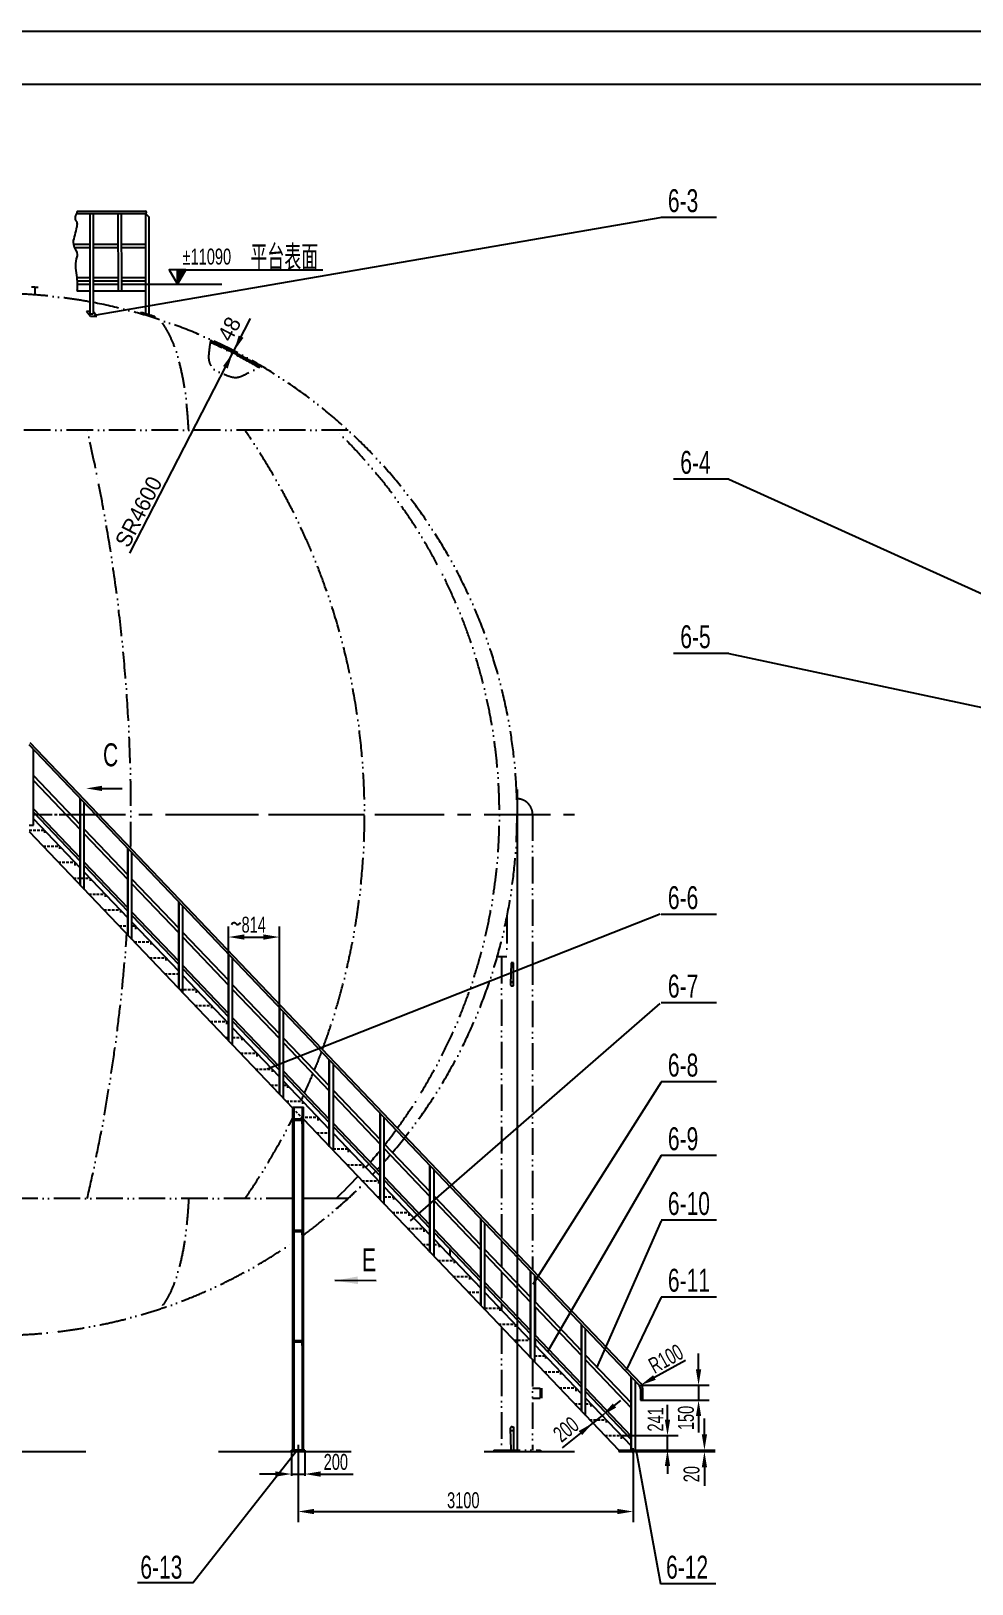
# Model space of a CAD drawing. Header units: millimetres. Extents: x 498745 to 743872, y 17439 to 118325.
# Drawn here: x 655486 to 663460, y 74960 to 88120 of the extents above; entities that cross this region are included whole.
import ezdxf

# ---------------------------------------------------------------- set-up
doc = ezdxf.new("R2010")
doc.units = ezdxf.units.MM
doc.header["$LTSCALE"] = 45
for name, pattern in [('CENTER', [2, 1.25, -0.25, 0.25, -0.25]), ('DASHED', [0.75, 0.5, -0.25]), ('DIVIDE-S', [16, 10, -2, 0, -2, 0, -2]), ('HIDDEN-S', [3, 2, -1])]:
    doc.linetypes.add(name, pattern=pattern)
doc.styles.add('HGCAD', font='HGCAD.SHX', dxfattribs={"width": 0.75, "bigfont": 'HGCADHZ.SHX'})

msp = doc.modelspace()

# ---------------------------------------------------------------- hatches: boundary and pattern name
at = {"ltscale": 2}
h = msp.add_hatch(dxfattribs=at)
h.set_pattern_fill('ANSI37', color=256, scale=0.5625, style=0)
h.set_pattern_definition([(45, (-170839.2852, -6675.872), (-1.262848517, 1.262848517), []), (135, (-170839.2852, -6675.872), (-1.262848517, -1.262848517), [])])
h.paths.add_polyline_path([(656796.5, 86096.75), (656726.16, 86096.75), (656726.16, 85974.9)])
at = {"linetype": 'DIVIDE-S', "ltscale": 0.5}
h = msp.add_hatch(dxfattribs=at)
h.set_pattern_fill('ANSI31', color=3, scale=3.295125, style=0)
h.set_pattern_definition([(45, (646334.999, 64404.434), (-7.3977666, 7.3977666), [])])
edge = h.paths.add_edge_path()
edge.add_spline(control_points=[(657009.35, 85504.4), (657007.43, 85497.12), (657005.71, 85489.78), (657004.23, 85482.4)], knot_values=[272.09038612, 272.09038612, 272.09038612, 272.09038612, 340.61471585, 340.61471585, 340.61471585, 340.61471585], degree=3, periodic=0)
edge.add_arc((655189.24, 81481.53), 4393.31, 62.684037, 65.59869, ccw=False)
edge.add_line((657205.32, 85384.93), (657215.49, 85404.62))
edge.add_arc((655189.24, 81481.53), 4415.47, 62.684037, 65.656092)
edge = h.paths.add_edge_path()
edge.add_line((657215.49, 85404.62), (657205.32, 85384.93))
edge.add_arc((655189.24, 81481.53), 4393.31, 59.450436, 62.684037, ccw=False)
edge.add_spline(control_points=[(657422.29, 85265), (657426.82, 85266.79), (657435.24, 85270.23), (657443.67, 85273.99), (657447.53, 85275.79)], knot_values=[2332.26848064, 2332.26848064, 2332.26848064, 2332.26848064, 2376.55893876, 2414.37880272, 2414.37880272, 2414.37880272, 2414.37880272], degree=3, periodic=0)
edge.add_arc((655189.24, 81481.53), 4415.47, 59.239504, 62.684037)

# ---------------------------------------------------------------- linework, layer by layer
at = {"color": 7, "ltscale": 2}
msp.add_line((647143.36, 88120.11), (684943.36, 88120.11), dxfattribs=at)
at = {"color": 4, "ltscale": 2}
for p, q in [((648268.36, 87670.11), (684493.36, 87670.11)), ((655869.82, 86574.67), (656454.87, 86574.67)), ((655877.77, 86592.67), (656454.87, 86592.67)), ((655984.74, 86574.67), (655984.74, 85723.32)), ((656012.86, 86574.67), (656012.86, 85723.32)), ((656222.5, 86575.34), (656222.92, 85918.34)), ((656250.62, 86575.35), (656251.04, 85918.35)), ((656454.87, 86574.67), (656454.87, 85723.32)), ((656454.87, 86574.67), (656482.99, 86545.47)), ((656482.99, 86545.47), (656482.99, 85716.13)), ((661295.3, 86540.27), (660825.84, 86540.27)), ((655984.74, 86310.91), (655844.23, 86311)), ((655984.74, 86282.79), (655855.05, 86282.87)), ((656222.66, 86310.76), (656012.86, 86310.9)), ((656222.68, 86282.64), (656012.86, 86282.77)), ((656454.87, 86310.61), (656250.79, 86310.74)), ((656454.85, 86282.49), (656250.81, 86282.62)), ((655873.26, 86030.17), (655984.74, 86030.17)), ((655876.42, 86002.05), (655984.74, 86002.05)), ((655877.77, 85973.92), (655984.74, 85973.92)), ((656012.86, 86030.17), (656222.84, 86030.17)), ((656012.86, 86002.05), (656222.86, 86002.05)), ((656012.86, 85973.92), (656222.88, 85973.92)), ((656250.97, 86030.17), (656454.87, 86030.17)), ((656250.99, 86002.05), (656454.87, 86002.05)), ((656251.01, 85973.92), (656454.87, 85973.92)), ((655874.78, 85917.67), (655984.74, 85917.67)), ((656012.86, 85917.67), (656454.87, 85917.67)), ((655955.95, 85747.24), (655984.74, 85749.15)), ((655955.95, 85747.24), (655989.87, 85703.66)), ((655984.74, 85723.32), (656012.86, 85723.32)), ((655989.87, 85703.66), (656042.66, 85703.66)), ((656042.66, 85703.66), (656012.86, 85744.46)), ((656416.87, 85735.35), (656414.1, 85724.44)), ((656535.9, 85699.94), (656533.01, 85689.06)), ((661400.34, 84322.92), (660930.88, 84322.92)), ((661400.34, 82844.82), (660930.88, 82844.82)), ((655467.25, 82073.83), (660634.82, 76650.65)), ((655474.96, 82091.83), (660652.82, 76657.85)), ((655505.93, 81391.53), (655505.93, 82033.24)), ((655505.93, 81809.96), (655901.76, 81394.55)), ((655505.93, 81769.19), (655901.76, 81353.78)), ((655901.76, 80882.68), (655901.76, 81617.83)), ((655904.57, 80879.72), (655904.57, 81614.88)), ((656088.34, 81701.47), (656256.99, 81701.47)), ((655505.93, 81528.71), (655901.76, 81113.3)), ((655505.93, 81500.59), (655901.76, 81085.18)), ((655937.2, 80845.49), (655937.2, 81580.64)), ((655470.49, 81391.53), (655505.93, 81391.53)), ((655470.49, 81335.28), (657703.62, 78991.69)), ((655505.93, 81444.86), (655901.76, 81029.45)), ((655937.2, 81357.36), (656305.8, 80970.52)), ((655937.2, 81316.59), (656305.8, 80929.75)), ((655856.9, 81076.53), (655856.9, 81048.4)), ((655937.2, 81076.11), (656305.8, 80689.27)), ((656305.8, 80458.65), (656305.8, 81193.8)), ((656308.62, 80455.69), (656308.62, 81190.85)), ((656341.24, 80421.46), (656341.24, 81156.61)), ((655937.2, 81047.99), (656305.8, 80661.15)), ((655937.2, 80992.26), (656305.8, 80605.42)), ((656341.24, 80933.33), (656737.07, 80517.92)), ((656341.24, 80892.56), (656737.07, 80477.15)), ((656737.07, 80006.04), (656737.07, 80741.2)), ((656739.88, 80003.09), (656739.88, 80738.25)), ((656772.51, 79968.85), (656772.51, 80704.01)), ((656341.24, 80652.08), (656737.07, 80236.67)), ((656341.24, 80623.96), (656737.07, 80208.54)), ((656341.24, 80568.23), (656737.07, 80152.82)), ((661295.3, 80633.28), (660825.84, 80633.28)), ((656371.45, 80536.53), (656371.45, 80508.4)), ((656772.51, 80480.73), (657158.95, 80075.18)), ((656772.51, 80439.96), (657158.95, 80034.41)), ((657158.95, 79563.3), (657158.95, 80298.45)), ((657161.76, 79560.35), (657161.76, 80295.5)), ((656772.51, 80199.48), (657158.95, 79793.93)), ((656772.51, 80171.35), (657158.95, 79765.8)), ((657194.38, 79526.11), (657194.38, 80261.26)), ((656772.51, 80115.63), (657158.95, 79710.07)), ((657194.38, 80037.99), (657590.22, 79622.57)), ((656886, 79996.53), (656886, 79968.4)), ((657194.38, 79997.22), (657590.22, 79581.8)), ((657194.38, 79756.74), (657590.22, 79341.32)), ((657590.22, 79110.7), (657590.22, 79845.85)), ((657593.03, 79107.75), (657593.03, 79842.9)), ((657625.65, 79073.51), (657625.65, 79808.66)), ((661295.3, 79883.85), (660825.84, 79883.85)), ((657194.38, 79728.61), (657590.22, 79313.2)), ((657194.38, 79672.88), (657590.22, 79257.47)), ((657625.65, 79585.38), (658012.09, 79179.83)), ((657625.65, 79544.61), (658012.09, 79139.06)), ((657400.54, 79456.53), (657400.54, 79428.4)), ((658012.09, 78870.46), (658012.09, 79403.11)), ((658014.9, 78867.5), (658014.9, 79400.16)), ((658047.53, 78833.27), (658047.53, 79365.92)), ((657625.65, 79304.13), (658012.09, 78898.58)), ((657625.65, 79276.01), (658012.09, 78870.46)), ((657625.65, 79220.28), (658012.09, 78814.73)), ((658047.53, 79142.64), (658443.36, 78727.23)), ((658047.53, 79101.87), (658443.36, 78686.46)), ((661295.3, 79214.5), (660825.84, 79214.5)), ((657703.62, 76092.78), (657703.62, 79000.95)), ((657703.62, 79000.95), (657793.62, 79000.95)), ((657713.6, 79000.95), (657713.6, 78897.24)), ((657783.64, 79000.95), (657783.64, 78897.24)), ((657793.62, 76092.78), (657793.62, 79000.95)), ((657713.6, 78897.24), (657713.6, 77487.78)), ((657783.64, 78897.24), (657783.64, 77487.78)), ((657793.62, 78897.24), (660465.89, 76092.78)), ((657915.09, 78916.53), (657915.09, 78888.4)), ((658012.09, 78667.96), (658012.09, 78870.46)), ((658014.9, 78665), (658014.9, 78867.5)), ((658047.53, 78861.39), (658443.36, 78445.98)), ((658047.53, 78833.27), (658443.36, 78417.85)), ((658047.53, 78630.77), (658047.53, 78833.27)), ((658443.36, 78215.35), (658443.36, 78950.51)), ((658446.17, 78212.4), (658446.17, 78947.56)), ((658478.8, 78178.16), (658478.8, 78913.32)), ((658047.53, 78777.54), (658443.36, 78362.13)), ((658172.36, 78646.53), (658172.36, 78618.4)), ((658478.8, 78690.04), (658865.23, 78284.49)), ((658478.8, 78649.27), (658865.23, 78243.72)), ((661295.3, 78590.36), (660825.84, 78590.36)), ((658301, 78511.53), (658301, 78483.4)), ((658301, 78511.53), (658301, 78483.4)), ((658301, 78511.53), (658301, 78483.4)), ((658865.23, 77772.61), (658865.23, 78507.77)), ((658868.05, 77769.66), (658868.05, 78504.81)), ((658900.67, 77735.42), (658900.67, 78470.57)), ((658478.8, 78408.79), (658865.23, 78003.24)), ((658478.8, 78380.66), (658865.23, 77975.11)), ((658478.8, 78324.94), (658865.23, 77919.38)), ((658900.67, 78247.3), (659296.5, 77831.88)), ((658900.67, 78206.53), (659296.5, 77791.11)), ((658686.91, 78106.53), (658686.91, 78078.4)), ((658686.91, 78106.53), (658686.91, 78078.4)), ((659296.5, 77320.01), (659296.5, 78055.16)), ((659299.32, 77317.06), (659299.32, 78052.21)), ((658815.55, 77971.53), (658815.55, 77943.4)), ((658815.55, 77971.53), (658815.55, 77943.4)), ((658900.67, 77966.05), (659296.5, 77550.63)), ((658900.67, 77937.92), (659296.5, 77522.51)), ((659331.94, 77282.82), (659331.94, 78017.97)), ((661295.3, 78041.48), (660825.84, 78041.48)), ((658900.67, 77882.19), (659296.5, 77466.78)), ((659331.94, 77794.69), (659718.38, 77389.14)), ((659331.94, 77753.92), (659718.38, 77348.37)), ((658410.3, 77528.95), (658060.98, 77530.01)), ((659201.46, 77566.53), (659201.46, 77538.4)), ((659201.46, 77566.53), (659201.46, 77538.4)), ((659718.38, 76877.27), (659718.38, 77612.42)), ((659721.19, 76874.32), (659721.19, 77609.47)), ((659753.82, 76840.08), (659753.82, 77575.23)), ((659756.74, 77572.16), (659756.74, 77348.88)), ((657713.6, 77487.78), (657713.6, 76092.78)), ((657783.64, 77487.78), (657783.64, 76092.78)), ((659331.94, 77513.44), (659718.38, 77107.89)), ((659331.94, 77485.32), (659718.38, 77079.77)), ((659331.94, 77429.59), (659718.38, 77024.04)), ((661295.3, 77391.27), (660825.84, 77391.27)), ((659753.82, 77351.95), (660149.65, 76936.54)), ((659753.82, 77311.18), (660149.65, 76895.77)), ((659756.74, 77308.11), (659756.74, 77067.63)), ((660149.65, 76424.67), (660149.65, 77159.82)), ((660152.46, 76421.71), (660152.46, 77156.87)), ((660185.08, 76387.47), (660185.08, 77122.63)), ((659716.01, 77026.53), (659716.01, 76998.4)), ((659716.01, 77026.53), (659716.01, 76998.4)), ((659753.82, 77070.7), (660149.65, 76655.29)), ((659753.82, 77042.58), (660149.65, 76627.17)), ((659756.74, 77039.51), (659756.74, 76983.78)), ((659753.82, 76986.85), (660149.65, 76571.44)), ((660185.08, 76899.35), (660571.52, 76493.8)), ((660185.08, 76858.58), (660571.52, 76453.03)), ((660101.92, 76621.53), (660101.92, 76593.4)), ((660101.92, 76621.53), (660101.92, 76593.4)), ((660185.08, 76618.1), (660571.52, 76212.55)), ((660571.52, 76092.78), (660571.52, 76717.08)), ((660574.33, 76092.78), (660574.33, 76714.12)), ((660606.96, 76092.78), (660606.96, 76679.89)), ((660650.35, 76611.84), (660650.35, 76516.63)), ((660668.35, 76619.05), (660668.35, 76516.63)), ((660185.08, 76589.97), (660571.52, 76184.42)), ((660185.08, 76534.25), (660571.52, 76128.7)), ((660650.35, 76516.63), (660668.35, 76516.63)), ((660339.52, 76398.24), (660157.31, 76251.04)), ((660487.83, 76216.53), (660487.83, 76188.4)), ((657804.87, 76092.78), (657692.37, 76092.78)), ((657692.37, 76081.53), (657692.37, 76092.78)), ((657804.87, 76081.53), (657692.37, 76081.53)), ((657804.87, 76092.78), (657804.87, 76081.53)), ((660465.89, 76092.78), (660673.62, 76092.78)), ((660465.89, 76092.78), (660465.89, 76081.53)), ((660465.89, 76081.53), (660673.62, 76081.53)), ((660673.62, 76081.53), (660673.62, 76092.78)), ((656856.58, 74968.47), (656387.11, 74968.47)), ((661289.21, 74959.64), (660819.75, 74959.64))]:
    msp.add_line(p, q, dxfattribs=at)
at = {"ltscale": 2}
for p, q in [((660832.18, 86539.85), (656021.01, 85708.91)), ((656726.16, 85974.9), (656726.16, 86096.75)), ((656796.5, 86096.75), (657957.94, 86096.75)), ((656454.87, 85973.92), (657102.44, 85973.92)), ((656324.02, 83693.95), (657345.46, 85685.41)), ((661400.34, 84322.92), (664110.73, 83093.44)), ((661400.34, 82844.82), (664237.31, 82239.88)), ((660818.43, 80634.92), (657488.01, 79321.53)), ((657158.95, 80298.45), (657158.95, 80532.07)), ((657293.95, 80442.07), (657455.22, 80442.07)), ((657590.22, 79845.85), (657590.22, 80532.07)), ((660815.75, 79878.97), (658697.48, 78035.79)), ((660825.76, 79213.2), (659739.64, 77496.14)), ((660825.84, 78590.36), (659866.46, 76932.18)), ((660825.93, 78035.84), (660276.61, 76791.17)), ((660825.84, 77391.27), (660528.09, 76771.69)), ((661142.74, 76778.59), (661142.74, 76913.59)), ((661032.04, 76854.67), (660768.68, 76708.95)), ((660650.56, 76643.59), (661232.74, 76643.59)), ((661142.74, 76643.59), (661142.74, 76516.63)), ((660430.5, 76471.74), (660482.77, 76513.96)), ((660668.35, 76516.63), (661232.74, 76516.63)), ((660879.31, 76351.53), (660879.31, 76478.36)), ((660325.49, 76386.9), (660246.46, 76323.06)), ((661142.74, 76381.63), (661142.74, 76241.96)), ((661192.3, 76227.78), (661192.3, 76362.78)), ((660141.45, 76238.22), (659985.65, 76112.36)), ((660487.83, 76216.53), (660969.31, 76216.53)), ((660879.31, 76092.78), (660879.31, 76216.53)), ((656858.07, 74970.21), (657734.54, 76089.11)), ((657692.37, 76081.53), (657692.37, 75876.42)), ((657804.87, 76081.53), (657804.87, 75876.42)), ((660589.24, 76069.07), (660589.24, 75483.38)), ((660614.03, 76088.12), (660819.75, 74959.64)), ((660673.62, 76092.78), (660969.31, 76092.78)), ((660673.62, 76092.78), (661282.3, 76092.78)), ((660673.62, 76081.53), (661282.3, 76081.53)), ((661192.3, 76092.78), (661192.3, 76081.53)), ((657748.62, 76049.47), (657748.62, 75483.38)), ((660879.31, 75957.78), (660879.31, 75893.27)), ((661192.3, 75946.53), (661192.3, 75790.19)), ((657557.37, 75891.08), (657422.37, 75891.08)), ((657692.37, 75891.08), (657804.87, 75891.08)), ((657939.87, 75891.08), (658215.73, 75891.08)), ((657883.62, 75573.38), (660454.24, 75573.38))]:
    msp.add_line(p, q, dxfattribs=at)
at = {"color": 3, "linetype": 'DIVIDE-S', "ltscale": 0.5}
for p, q in [((655518.75, 85950.58), (655490.53, 85950.58)), ((655518.75, 85950.58), (655518.75, 85884.68)), ((655518.75, 85950.58), (655546.98, 85950.58)), ((658172.29, 84736.95), (652718.29, 84736.95)), ((659604.71, 81481.53), (659736.51, 81481.53)), ((659736.51, 81481.53), (659736.51, 80262.33)), ((659518.32, 80612.39), (659518.32, 80274.19)), ((659518.32, 80274.19), (659436.44, 80274.19)), ((659472.9, 80274.19), (659472.9, 78454.7)), ((659553.79, 80224.85), (659547.63, 80038.53)), ((659573.13, 80224.85), (659553.79, 80224.85)), ((659573.13, 80027.14), (659573.13, 80224.85)), ((659736.51, 80262.33), (659736.51, 78454.7)), ((659557.4, 80060.09), (659565.41, 80060.09)), ((659561.35, 80055.5), (659561.35, 80068.15)), ((659564.07, 80027.14), (659573.13, 80027.14)), ((659564.07, 80027.14), (659573.13, 80027.14)), ((659472.9, 78454.7), (659472.9, 77896.13)), ((659736.51, 78454.7), (659736.51, 77619.48)), ((657703.62, 78225.85), (652206.26, 78226.04)), ((659035.54, 77796.38), (659035.54, 77740.66)), ((659472.9, 77870.04), (659472.9, 77646.76)), ((659472.9, 77605.99), (659472.9, 77365.51)), ((659472.9, 77337.38), (659472.9, 77281.66)), ((659472.9, 77134.88), (659472.9, 76094.71)), ((659736.51, 76858.23), (659736.51, 76094.71)), ((659736.51, 76618.92), (659801.01, 76618.92)), ((659801.01, 76618.92), (659801.01, 76533.25)), ((659811.84, 76618.92), (659811.84, 76533.25)), ((659736.51, 76533.25), (659801.01, 76533.25)), ((659553.79, 76094.71), (659547.63, 76281.03)), ((659557.4, 76259.46), (659565.41, 76259.46)), ((659561.35, 76264.06), (659561.35, 76251.4)), ((659564.07, 76292.42), (659573.13, 76292.42)), ((659573.13, 76292.42), (659573.13, 76094.71)), ((659407, 76094.71), (659802.42, 76094.71)), ((659407, 76094.71), (659407, 76081.53)), ((659407, 76081.53), (659802.42, 76081.53)), ((659802.42, 76094.71), (659802.42, 76081.53))]:
    msp.add_line(p, q, dxfattribs=at)
at = {"color": 1, "linetype": 'CENTER', "ltscale": 100}
for p, q in [((659604.71, 81692.55), (659604.71, 76081.53)), ((650324.43, 76081.53), (660090.97, 76081.53))]:
    msp.add_line(p, q, dxfattribs=at)
at = {"color": 1, "linetype": 'CENTER', "ltscale": 10}
for p, q in [((650324.43, 81481.53), (660090.97, 81481.53)), ((656822.84, 81481.53), (658484.7, 81481.53))]:
    msp.add_line(p, q, dxfattribs=at)
at = {"color": 1, "linetype": 'CENTER', "ltscale": 2}
for p, q in [((655550.89, 81481.53), (655780.03, 81481.53)), ((655818.88, 81481.53), (656031.64, 81481.53)), ((657748.62, 76139.76), (657748.62, 76049.47)), ((660589.24, 76069.07), (660589.24, 76111.01))]:
    msp.add_line(p, q, dxfattribs=at)
at = {"color": 2, "linetype": 'DASHED'}
for p, q in [((655470.49, 81346.53), (655599.63, 81346.53)), ((655599.63, 81346.53), (655599.63, 81318.4)), ((655588.41, 81211.53), (655728.26, 81211.53)), ((655588.41, 81211.53), (655728.26, 81211.53)), ((655728.26, 81211.53), (655728.26, 81183.4)), ((655728.26, 81211.53), (655728.26, 81183.4)), ((655728.26, 81211.53), (655728.26, 81183.4)), ((655717.04, 81076.53), (655856.9, 81076.53)), ((655856.9, 81076.53), (655856.9, 81048.4)), ((655856.9, 81076.53), (655856.9, 81048.4)), ((655845.68, 80941.53), (655985.54, 80941.53)), ((655985.54, 80941.53), (655985.54, 80913.4)), ((655974.32, 80806.53), (656114.17, 80806.53)), ((656114.17, 80806.53), (656114.17, 80778.4)), ((656102.96, 80671.53), (656242.81, 80671.53)), ((656102.96, 80671.53), (656242.81, 80671.53)), ((656242.81, 80671.53), (656242.81, 80643.4)), ((656242.81, 80671.53), (656242.81, 80643.4)), ((656242.81, 80671.53), (656242.81, 80643.4)), ((656231.59, 80536.53), (656305.8, 80536.53)), ((656341.24, 80536.53), (656371.45, 80536.53)), ((656371.45, 80536.53), (656371.45, 80508.4)), ((656371.45, 80536.53), (656371.45, 80508.4)), ((656360.23, 80401.53), (656500.08, 80401.53)), ((656500.08, 80401.53), (656500.08, 80373.4)), ((656488.87, 80266.53), (656628.72, 80266.53)), ((656628.72, 80266.53), (656628.72, 80238.4)), ((656617.5, 80131.53), (656737.07, 80131.53)), ((656617.5, 80131.53), (656737.07, 80131.53)), ((656746.14, 79996.53), (656886, 79996.53)), ((656886, 79996.53), (656886, 79968.4)), ((656886, 79996.53), (656886, 79968.4)), ((656874.78, 79861.53), (657014.63, 79861.53)), ((657014.63, 79861.53), (657014.63, 79833.4)), ((657003.41, 79726.53), (657143.27, 79726.53)), ((657143.27, 79726.53), (657143.27, 79698.4)), ((657132.05, 79591.53), (657158.95, 79591.53)), ((657132.05, 79591.53), (657158.95, 79591.53)), ((657194.38, 79591.53), (657271.91, 79591.53)), ((657194.38, 79591.53), (657271.91, 79591.53)), ((657271.91, 79591.53), (657271.91, 79563.4)), ((657271.91, 79591.53), (657271.91, 79563.4)), ((657271.91, 79591.53), (657271.91, 79563.4)), ((657260.69, 79456.53), (657400.54, 79456.53)), ((657400.54, 79456.53), (657400.54, 79428.4)), ((657400.54, 79456.53), (657400.54, 79428.4)), ((657389.32, 79321.53), (657529.18, 79321.53)), ((657529.18, 79321.53), (657529.18, 79293.4)), ((657517.96, 79186.53), (657590.22, 79186.53)), ((657625.65, 79186.53), (657657.82, 79186.53)), ((657657.82, 79186.53), (657657.82, 79158.4)), ((657646.6, 79051.53), (657786.45, 79051.53)), ((657646.6, 79051.53), (657786.45, 79051.53)), ((657703.62, 78991.69), (657793.62, 78897.24)), ((657786.45, 79051.53), (657786.45, 79023.4)), ((657786.45, 79051.53), (657786.45, 79023.4)), ((657786.45, 79051.53), (657786.45, 79023.4)), ((657775.24, 78916.53), (657915.09, 78916.53)), ((657915.09, 78916.53), (657915.09, 78888.4)), ((657915.09, 78916.53), (657915.09, 78888.4)), ((657903.87, 78781.53), (658012.09, 78781.53)), ((658047.53, 78646.53), (658172.36, 78646.53)), ((658172.36, 78646.53), (658172.36, 78618.4)), ((658161.15, 78511.53), (658301, 78511.53)), ((658301, 78511.53), (658301, 78483.4)), ((658301, 78511.53), (658301, 78483.4)), ((658289.78, 78376.53), (658429.64, 78376.53)), ((658429.64, 78376.53), (658429.64, 78348.4)), ((658418.42, 78241.53), (658443.36, 78241.53)), ((658478.8, 78241.53), (658558.28, 78241.53)), ((658558.28, 78241.53), (658558.28, 78213.4)), ((658547.06, 78106.53), (658686.91, 78106.53)), ((658686.91, 78106.53), (658686.91, 78078.4)), ((658675.69, 77971.53), (658815.55, 77971.53)), ((658815.55, 77971.53), (658815.55, 77943.4)), ((658804.33, 77836.53), (658865.23, 77836.53)), ((658900.67, 77836.53), (658944.19, 77836.53)), ((658944.19, 77836.53), (658944.19, 77808.4)), ((658932.97, 77701.53), (659072.82, 77701.53)), ((659072.82, 77701.53), (659072.82, 77673.4)), ((659061.6, 77566.53), (659201.46, 77566.53)), ((659201.46, 77566.53), (659201.46, 77538.4)), ((659190.24, 77431.53), (659296.5, 77431.53)), ((659331.94, 77296.53), (659458.73, 77296.53)), ((659458.73, 77296.53), (659458.73, 77268.4)), ((659447.52, 77161.53), (659587.37, 77161.53)), ((659587.37, 77161.53), (659587.37, 77133.4)), ((659576.15, 77026.53), (659716.01, 77026.53)), ((659716.01, 77026.53), (659716.01, 76998.4)), ((659704.79, 76891.53), (659718.38, 76891.53)), ((659753.82, 76891.53), (659844.64, 76891.53)), ((659844.64, 76891.53), (659844.64, 76863.4)), ((659833.43, 76756.53), (659973.28, 76756.53)), ((659973.28, 76756.53), (659973.28, 76728.4)), ((659962.06, 76621.53), (660101.92, 76621.53)), ((660101.92, 76621.53), (660101.92, 76593.4)), ((660090.7, 76486.53), (660149.65, 76486.53)), ((660185.08, 76486.53), (660230.56, 76486.53)), ((660230.56, 76486.53), (660230.56, 76458.4)), ((660219.34, 76351.53), (660359.19, 76351.53)), ((660359.19, 76351.53), (660359.19, 76323.4)), ((660347.97, 76216.53), (660487.83, 76216.53)), ((660487.83, 76216.53), (660487.83, 76188.4))]:
    msp.add_line(p, q, dxfattribs=at)
at = {"linetype": 'HIDDEN-S', "ltscale": 2}
for p, q in [((657793.62, 78897.24), (657703.62, 78897.24)), ((657783.64, 78886.58), (657713.6, 78886.58)), ((657713.6, 78858.64), (657713.6, 78886.58)), ((657783.64, 78858.64), (657783.64, 78886.58)), ((657793.62, 77955.78), (657703.62, 77955.78)), ((657783.64, 77945.11), (657713.6, 77945.11)), ((657713.6, 77917.18), (657713.6, 77945.11)), ((657783.64, 77966.25), (657783.64, 77955.78)), ((657783.64, 77917.18), (657783.64, 77945.11)), ((657793.62, 77018.65), (657703.62, 77018.65)), ((657783.64, 77007.99), (657713.6, 77007.99)), ((657713.6, 76980.05), (657713.6, 77007.99)), ((657783.64, 77029.13), (657783.64, 77018.65)), ((657783.64, 76980.05), (657783.64, 77007.99))]:
    msp.add_line(p, q, dxfattribs=at)
at = {"color": 3, "linetype": 'Continuous'}
msp.add_line((658172.18, 78225.84), (657793.62, 78225.85), dxfattribs=at)
at = {"ltscale": 2}
msp.add_lwpolyline([(656726.16, 85974.9), (656796.5, 86096.75), (656655.81, 86096.75)], close=True, dxfattribs=at)
at = {"color": 4, "ltscale": 2}
for centre, radius, start, end in [((656454.72, 86583.78), 8.59, 270.966862, 89.033138), ((655214.36, 81474.93), 4426.88, 72.630918, 74.23831), ((660594.1, 76611.84), 56.25, 0, 43.617396), ((660612.1, 76619.05), 56.25, 0, 43.617396)]:
    msp.add_arc(centre, radius, start, end, dxfattribs=at)
at = {"color": 3, "linetype": 'DIVIDE-S', "ltscale": 0.5}
for centre, radius, start, end in [((655189.24, 81481.53), 4415.47, 79.620861, 87.861601), ((655189.24, 81481.53), 4415.47, 319.542963, 79.249613), ((655189.24, 81481.53), 4393.31, 59.450436, 65.59869), ((641856.11, 81481.43), 14476.62, 358.86477, 12.995891), ((652576.24, 81481.41), 5735.89, 339.675322, 34.581256), ((654934.66, 81481.4), 4520.28, 323.969276, 46.071933), ((659604.71, 81481.53), 131.81, 0, 90.855193), ((641856.11, 81481.43), 14476.62, 347.004109, 355.984493), ((659563.51, 80043.9), 16.76, 195.674416, 271.892584), ((652576.24, 81481.41), 5735.89, 337.777534, 339.475345), ((652576.24, 81481.41), 5735.89, 335.670338, 337.46999), ((652576.24, 81481.41), 5735.89, 325.418744, 333.368949), ((655189.24, 81481.53), 4415.47, 318.15974, 319.176168), ((655189.24, 81481.53), 4415.47, 318.15974, 319.176168), ((655189.24, 81481.53), 4415.47, 316.265154, 316.76463), ((655189.24, 81481.53), 4415.47, 316.265154, 316.76463), ((655189.24, 81481.53), 4415.47, 317.016801, 317.474934), ((655189.24, 81481.53), 4415.47, 317.016801, 317.474934), ((655189.24, 81481.53), 4415.47, 306.144942, 314.950497), ((655189.24, 81481.53), 4415.47, 310.79099, 314.950497), ((655189.24, 81481.53), 4415.47, 306.144942, 306.412898), ((655189.24, 81481.53), 4415.47, 272.138399, 304.711677), ((659563.51, 76275.66), 16.76, 88.107416, 164.325584)]:
    msp.add_arc(centre, radius, start, end, dxfattribs=at)
at = {"color": 3, "linetype": 'Continuous'}
for centre, radius, start, end in [((652576.24, 81481.41), 5735.89, 335.048277, 335.46139), ((654934.66, 81481.4), 4520.28, 321.633232, 323.737431), ((654934.66, 81481.4), 4520.28, 319.282567, 320.915221), ((654934.66, 81481.4), 4520.28, 318.546226, 319.03549), ((654934.66, 81481.4), 4520.28, 313.928067, 317.259229)]:
    msp.add_arc(centre, radius, start, end, dxfattribs=at)
at = {"color": 3, "linetype": 'DIVIDE-S', "ltscale": 0.5}
msp.add_ellipse((655189.24, 81345.48), major_axis=(1229.61, 4432.61), ratio=0.24434404, start_param=5.648577, end_param=6.12327957, dxfattribs=at)
at = {"color": 3, "linetype": 'DIVIDE-S', "ltscale": 0.5, "extrusion": (0, 0, -1)}
for centre, major_axis, ratio, start_param, end_param in [((655189.24, 81481.53), (0, -4415.47), 0.97491681, 5.41091741, 5.41342335), ((655189.24, 81617.58), (1229.61, -4432.61), 0.24434404, 5.648577, 6.12327957)]:
    msp.add_ellipse(centre, major_axis=major_axis, ratio=ratio, start_param=start_param, end_param=end_param, dxfattribs=at)
at = {"ltscale": 2}
for points in [[(655877.77, 86592.67), (655860.05, 86543.78), (655860.05, 86522.93), (655872.57, 86502.08), (655872.57, 86464.56), (655868.39, 86443.71), (655851.7, 86377), (655844.23, 86311), (655876.74, 86222.73), (655868.39, 86189.37), (655873.26, 86030.17), (655877.77, 85973.92), (655874.78, 85917.67)], [(657183.46, 80547.7), (657210.6, 80566.68), (657232.31, 80547.7), (657262.16, 80563.97)]]:
    msp.add_spline(points, degree=3, dxfattribs=at)
at = {"color": 3, "linetype": 'DIVIDE-S', "ltscale": 0.5}
msp.add_open_spline([(657009.35, 85504.4), (657006.94, 85495.27), (656999.98, 85464.42), (656994.78, 85408.21), (656984.1, 85331.77), (657022.96, 85247.31), (657119.2, 85217.3), (657229.28, 85159.97), (657336.22, 85236.85), (657410.93, 85259.41), (657443.67, 85273.99), (657447.53, 85275.79)], degree=3, knots=[272.09038612, 272.09038612, 272.09038612, 272.09038612, 357.97732401, 559.55878869, 785.68346044, 1057.78855969, 1310.58042813, 1682.12285255, 2095.5589649, 2376.55893876, 2414.37880272, 2414.37880272, 2414.37880272, 2414.37880272], dxfattribs=at)
at = {"ltscale": 2}
for points in [[(657703.62, 78851.5), (657706.04, 78851.79), (657710.11, 78853.09), (657712.62, 78856.65), (657713.6, 78858.64)], [(657793.62, 78851.5), (657791.19, 78851.79), (657787.12, 78853.09), (657784.61, 78856.65), (657783.64, 78858.64)], [(657703.62, 77910.04), (657706.04, 77910.33), (657710.11, 77911.63), (657712.62, 77915.19), (657713.6, 77917.18)], [(657793.62, 77910.04), (657791.19, 77910.33), (657787.12, 77911.63), (657784.61, 77915.19), (657783.64, 77917.18)], [(657703.62, 76972.92), (657706.04, 76973.21), (657710.11, 76974.5), (657712.62, 76978.07), (657713.6, 76980.05)], [(657793.62, 76972.92), (657791.19, 76973.21), (657787.12, 76974.5), (657784.61, 76978.07), (657783.64, 76980.05)]]:
    msp.add_open_spline(points, degree=3, knots=[21.98725587, 21.98725587, 21.98725587, 21.98725587, 35.28990357, 47.17435457, 47.17435457, 47.17435457, 47.17435457], dxfattribs=at)
for points in [[(657285.85, 85520.79), (657245.39, 85540.5), (657206.49, 85409.28)], [(657112.63, 85280.77), (657152.67, 85260.23), (657194.26, 85390.62)], [(657293.95, 80464.57), (657293.95, 80419.57), (657158.95, 80442.07)], [(657455.22, 80464.57), (657455.22, 80419.57), (657590.22, 80442.07)], [(660757.79, 76728.64), (660779.57, 76689.26), (660650.56, 76643.59)], [(661120.24, 76778.59), (661165.24, 76778.59), (661142.74, 76643.59)], [(660416.36, 76489.24), (660444.64, 76454.24), (660325.49, 76386.9)], [(661120.24, 76381.63), (661165.24, 76381.63), (661142.74, 76516.63)], [(660856.81, 76351.53), (660901.81, 76351.53), (660879.31, 76216.53)], [(660127.31, 76255.72), (660155.59, 76220.72), (660246.46, 76323.06)], [(661169.8, 76227.78), (661214.8, 76227.78), (661192.3, 76092.78)], [(660856.81, 75957.78), (660901.81, 75957.78), (660879.31, 76092.78)], [(661169.8, 75946.53), (661214.8, 75946.53), (661192.3, 76081.53)], [(657557.37, 75913.58), (657557.37, 75868.58), (657692.37, 75891.08)], [(657939.87, 75913.58), (657939.87, 75868.58), (657804.87, 75891.08)], [(657883.62, 75595.88), (657883.62, 75550.88), (657748.62, 75573.38)], [(660454.24, 75595.88), (660454.24, 75550.88), (660589.24, 75573.38)]]:
    msp.add_solid(points, dxfattribs=at)
at = {"color": 4, "ltscale": 2}
for points in [[(656088.34, 81723.97), (656088.34, 81678.97), (655953.34, 81701.47)], [(658254.77, 77565.89), (658255.93, 77501.1), (658060.98, 77530.01)]]:
    msp.add_solid(points, dxfattribs=at)

# ---------------------------------------------------------------- texts
at = {"ltscale": 2, "style": 'HGCAD', "width": 0.7}
for s, height, p in [('6-3', 194.4, (660882.87, 86585.37)), ('6-4', 194.4, (660987.91, 84368.02)), ('6-5', 194.4, (660987.91, 82889.92)), ('6-6', 194.4, (660882.87, 80678.38)), ('6-7', 194.4, (660882.87, 79928.95)), ('6-8', 194.4, (660882.87, 79259.6)), ('6-9', 194.4, (660882.87, 78635.46)), ('6-10', 194.4, (660882.87, 78086.57)), ('6-11', 194.4, (660882.87, 77436.37)), ('200', 135, (657965.69, 75926.42)), ('6-13', 194.4, (656411.97, 75004.74)), ('6-12', 194.4, (660867.57, 75004.74))]:
    msp.add_text(s, height=height, dxfattribs=at).set_placement(p)
at = {"style": 'HGCAD', "width": 0.7}
for s, p in [('%%P11090', (656769.79, 86141.26)), ('814', (657269.83, 80479.51)), ('3100', (659011.43, 75601.51))]:
    msp.add_text(s, height=135, dxfattribs=at).set_placement(p)
at = {"color": 7, "linetype": 'Continuous', "style": 'HGCAD', "width": 0.7}
msp.add_text('平台表面', height=216, dxfattribs=at).set_placement((657344.78, 86092.47))
at = {"ltscale": 2, "style": 'HGCAD'}
for s, p in [('48', (657181.14, 85476.71)), ('SR4600', (656311.83, 83731.81))]:
    msp.add_text(s, height=135, rotation=62.846196, dxfattribs=at).set_placement(p)
at = {"color": 4, "ltscale": 2, "style": 'HGCAD', "width": 0.7}
for s, p in [('C', (656095.96, 81888.98)), ('E', (658291.35, 77609.37))]:
    msp.add_text(s, height=194.4, rotation=0.173888, dxfattribs=at).set_placement(p)
at = {"style": 'HGCAD', "width": 0.7}
for s, rotation, p in [('R100', 28.956405, (660769.2, 76737.93)), ('150', 90, (661102.98, 76262.96)), ('200', 38.933951, (659981.17, 76152.69)), ('241', 90, (660845.57, 76251.04)), ('20', 90, (661150.34, 75821.35))]:
    msp.add_text(s, height=135, rotation=rotation, dxfattribs=at).set_placement(p)

doc.saveas('drawing.dxf')
